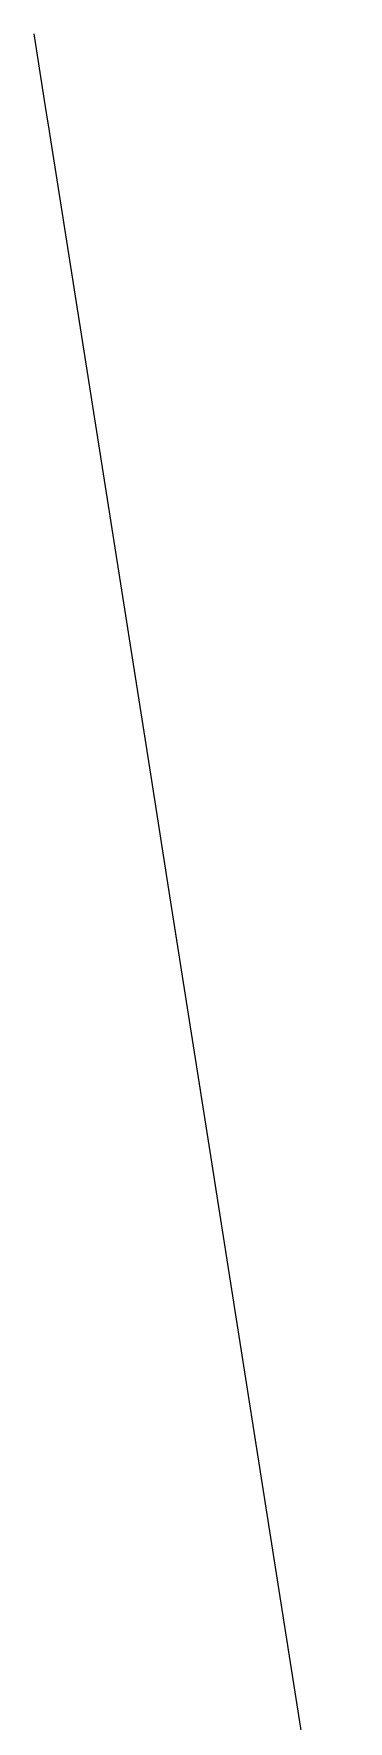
# Model space of a CAD drawing. Extents: x -3657 to 4700, y -7332 to 8131.
# Drawn here: x -2658 to -2557, y 4700 to 5242 of the extents above; entities that cross this region are included whole.
import ezdxf

# ---------------------------------------------------------------- set-up
doc = ezdxf.new("R2010")
doc.units = 0
doc.layers.add('OSM_RAILWAY_RAIL', color=5, linetype='CONTINUOUS')

msp = doc.modelspace()

# ---------------------------------------------------------------- linework, layer by layer
at = {"layer": 'OSM_RAILWAY_RAIL'}
for p, q in [((-2657.956814, 5241.767093), (-2654.665158, 5221.107076)), ((-2654.665158, 5221.107076), (-2653.830867, 5215.680763)), ((-2653.830867, 5215.680763), (-2653.034499, 5210.521319)), ((-2653.034499, 5210.521319), (-2652.913147, 5209.731835)), ((-2652.913147, 5209.731835), (-2649.92487, 5190.784219)), ((-2649.92487, 5190.784219), (-2620.155859, 5001.997473)), ((-2620.155859, 5001.997473), (-2614.323408, 4964.913965)), ((-2614.323408, 4964.913965), (-2601.035432, 4880.817242)), ((-2601.035432, 4880.817242), (-2598.615988, 4865.08316)), ((-2598.615988, 4865.08316), (-2581.877082, 4758.947602)), ((-2581.877082, 4758.947602), (-2556.901451, 4600.31692))]:
    msp.add_line(p, q, dxfattribs=at)

doc.saveas('drawing.dxf')
